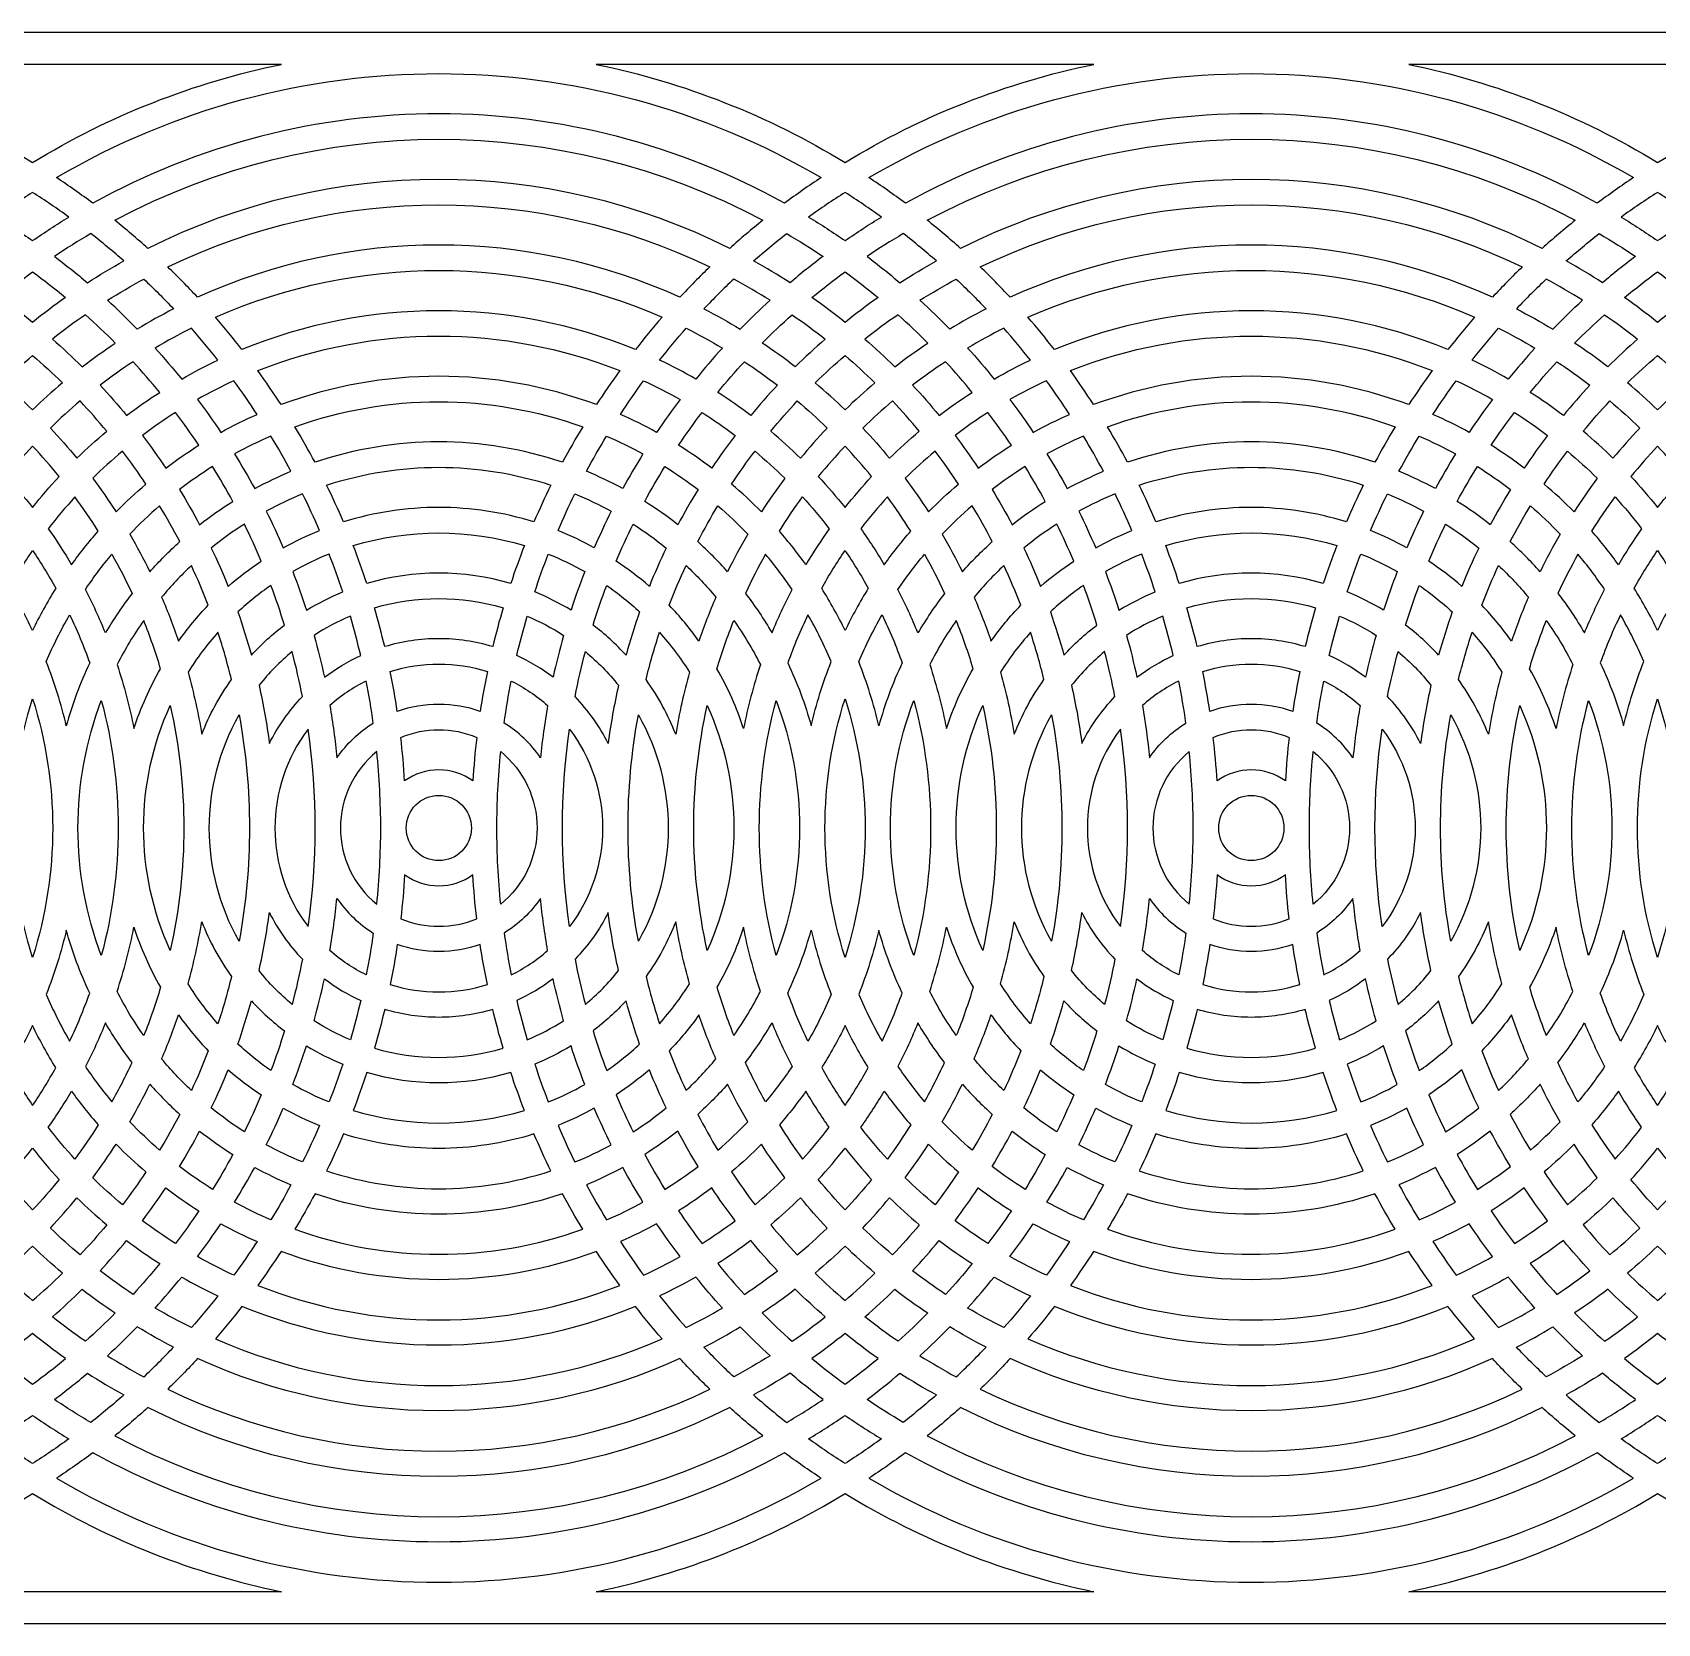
# Model space of a CAD drawing. Extents: x 3682 to 7182, y 5540 to 6540.
# Drawn here: x 4411 to 5432, y 5540 to 6540 of the extents above; entities that cross this region are included whole.
import ezdxf

# ---------------------------------------------------------------- set-up
doc = ezdxf.new("R2010")
doc.units = 0
doc.layers.add('LAYER_01', color=1, linetype='CONTINUOUS')

msp = doc.modelspace()

# ---------------------------------------------------------------- linework, layer by layer
at = {"layer": 'LAYER_01'}
msp.add_lwpolyline([(3681.8, 5539.9), (7181.8, 5539.9), (7181.8, 6539.9), (3681.8, 6539.9)], close=True, dxfattribs=at)
for points in [[(4254.1, 6519.9, -0.086403), (4410.6, 6458.2, -0.086403), (4567, 6519.9)], [(4764.8, 6519.9, -0.086403), (4921.2, 6458.2, -0.086403), (5077.6, 6519.9)], [(5275.4, 6519.9, -0.086403), (5431.8, 6458.2, -0.086403), (5588.2, 6519.9)], [(4665.9, 6488.8, 0.127078), (4448.5, 6432.6, 0.014241), (4425.6, 6448.7, -0.272098), (4906.1, 6448.7, 0.014241), (4883.2, 6432.6, 0.127078)], [(5176.5, 6488.8, 0.127078), (4959.1, 6432.6, 0.014241), (4936.2, 6448.7, -0.272098), (5416.7, 6448.7, 0.014241), (5393.9, 6432.6, 0.127078)], [(4869.5, 6421.9, 0.013926), (4848.7, 6404.2, 0.23682), (4483, 6404.2, 0.013926), (4462.3, 6421.9, -0.249853)], [(5380.1, 6421.9, 0.013926), (5359.3, 6404.2, 0.23682), (4993.7, 6404.2, 0.013926), (4972.9, 6421.9, -0.249853)], [(4410.6, 6409.1, -0.015154), (4433.4, 6423.9, 0.014568), (4410.6, 6439.4, 0.014568), (4387.7, 6423.9, -0.015154)], [(4921.2, 6439.4, 0.014568), (4898.3, 6423.9, -0.015154), (4921.2, 6409.1, -0.015154), (4944, 6423.9, 0.014568)], [(5431.8, 6409.1, -0.015154), (5454.6, 6423.9, 0.014568), (5431.8, 6439.4, 0.014568), (5408.9, 6423.9, -0.015154)], [(4836.2, 6392.6, 0.01366), (4817.4, 6373.5, 0.216529), (4514.3, 6373.5, 0.01366), (4495.5, 6392.6, -0.228813)], [(5346.8, 6392.6, 0.01366), (5328, 6373.5, 0.216529), (5024.9, 6373.5, 0.01366), (5006.2, 6392.6, -0.228813)], [(4468, 6396.3, 0.014239), (4447.2, 6413.5, 0.015574), (4424.3, 6399.2, -0.014807), (4445.1, 6382.6, -0.016326)], [(4863.7, 6396.3, -0.014239), (4884.5, 6413.5, -0.015574), (4907.4, 6399.2, 0.014807), (4886.6, 6382.6, 0.016326)], [(4978.6, 6396.3, 0.014239), (4957.8, 6413.5, 0.015574), (4935, 6399.2, -0.014807), (4955.7, 6382.6, -0.016326)], [(5374.4, 6396.3, -0.014239), (5395.1, 6413.5, -0.015574), (5418, 6399.2, 0.014807), (5397.2, 6382.6, 0.016326)], [(4410.6, 6389.5, -0.015217), (4431.3, 6373.3, 0.015961), (4410.6, 6357.7, 0.015961), (4389.8, 6373.3, -0.015217)], [(4480.5, 6384.9, -0.013964), (4499.2, 6366.2, 0.017834), (4476.4, 6353.5, 0.014526), (4457.6, 6371.6, -0.016865)], [(4806.2, 6361, 0.013435), (4789.5, 6340.6, 0.197543), (4542.2, 6340.6, 0.013435), (4525.5, 6361, -0.20901)], [(4851.2, 6384.9, 0.013964), (4832.5, 6366.2, -0.017834), (4855.3, 6353.5, -0.014526), (4874.1, 6371.6, 0.016865)], [(4921.2, 6357.7, 0.015961), (4900.4, 6373.3, -0.015217), (4921.2, 6389.5, -0.015217), (4941.9, 6373.3, 0.015961)], [(4991.1, 6384.9, -0.013964), (5009.8, 6366.2, 0.017834), (4987, 6353.5, 0.014526), (4968.2, 6371.6, -0.016865)], [(5316.8, 6361, 0.013435), (5300.1, 6340.6, 0.197543), (5052.8, 6340.6, 0.013435), (5036.1, 6361, -0.20901)], [(5361.9, 6384.9, 0.013964), (5343.1, 6366.2, -0.017834), (5365.9, 6353.5, -0.014526), (5384.7, 6371.6, 0.016865)], [(5431.8, 6389.5, -0.015217), (5452.6, 6373.3, 0.015961), (5431.8, 6357.7, 0.015961), (5411, 6373.3, -0.015217)], [(4462.6, 6344.7, 0.014938), (4443.8, 6362.5, 0.016498), (4423.1, 6347.2, -0.015696), (4441.8, 6329.8, -0.017474)], [(4869.1, 6344.7, -0.014938), (4887.9, 6362.5, -0.016498), (4908.7, 6347.2, 0.015696), (4889.9, 6329.8, 0.017474)], [(4973.2, 6344.7, 0.014938), (4954.5, 6362.5, 0.016498), (4933.7, 6347.2, -0.015696), (4952.4, 6329.8, -0.017474)], [(5379.7, 6344.7, -0.014938), (5398.5, 6362.5, -0.016498), (5419.3, 6347.2, 0.015696), (5400.5, 6329.8, 0.017474)], [(4527.1, 6334, 0.013737), (4510.4, 6354, 0.018533), (4487.6, 6341.6, -0.014308), (4504.3, 6322.1, -0.019802)], [(4804.6, 6334, -0.013737), (4821.3, 6354, -0.018533), (4844.1, 6341.6, 0.014308), (4827.4, 6322.1, 0.019802)], [(5037.7, 6334, 0.013737), (5021, 6354, 0.018533), (4998.2, 6341.6, -0.014308), (5014.9, 6322.1, -0.019802)], [(5315.2, 6334, -0.013737), (5331.9, 6354, -0.018533), (5354.7, 6341.6, 0.014308), (5338, 6322.1, 0.019802)], [(4779.6, 6327.4, 0.013249), (4764.9, 6306, 0.180083), (4566.8, 6306, 0.013249), (4552.1, 6327.4, -0.19058)], [(5290.2, 6327.4, 0.013249), (5275.5, 6306, 0.180083), (5077.4, 6306, 0.013249), (5062.8, 6327.4, -0.19058)], [(4410.6, 6302.7, 0.017275), (4391.8, 6319.7, -0.016251), (4410.6, 6336.9, -0.016251), (4429.3, 6319.7, 0.017275)], [(4490.5, 6313.7, 0.014735), (4473.8, 6333, 0.018185), (4453, 6318.3, -0.015536), (4469.7, 6299.2, -0.019491)], [(4841.2, 6313.7, -0.014735), (4857.9, 6333, -0.018185), (4878.7, 6318.3, 0.015536), (4862, 6299.2, 0.019491)], [(4921.2, 6302.7, 0.017275), (4902.4, 6319.7, -0.016251), (4921.2, 6336.9, -0.016251), (4939.9, 6319.7, 0.017275)], [(5001.1, 6313.7, 0.014735), (4984.4, 6333, 0.018185), (4963.6, 6318.3, -0.015536), (4980.3, 6299.2, -0.019491)], [(5351.8, 6313.7, -0.014735), (5368.5, 6333, -0.018185), (5389.3, 6318.3, 0.015536), (5372.6, 6299.2, 0.019491)], [(5431.8, 6302.7, 0.017275), (5413, 6319.7, -0.016251), (5431.8, 6336.9, -0.016251), (5450.5, 6319.7, 0.017275)], [(4551.7, 6299.9, 0.013556), (4537.1, 6321, 0.020727), (4514.2, 6309.3, -0.014155), (4528.9, 6288.6, -0.022431)], [(4780, 6299.9, -0.013556), (4794.6, 6321, -0.020727), (4817.5, 6309.3, 0.014155), (4802.8, 6288.6, 0.022431)], [(5062.3, 6299.9, 0.013556), (5047.7, 6321, 0.020727), (5024.8, 6309.3, -0.014155), (5039.5, 6288.6, -0.022431)], [(5290.6, 6299.9, -0.013556), (5305.3, 6321, -0.020727), (5328.1, 6309.3, 0.014155), (5313.4, 6288.6, 0.022431)], [(4457.2, 6289.3, 0.016135), (4440.5, 6308.3, 0.018033), (4421.8, 6291.3, -0.017265), (4438.5, 6272.3, -0.019452)], [(4515.1, 6280.5, 0.014616), (4500.4, 6301.1, 0.020455), (4479.6, 6286.7, -0.015503), (4494.3, 6266.1, -0.022258)], [(4665.9, 6282.6, 0.081749), (4588.1, 6269.8, 0.013098), (4575.4, 6292.1, -0.173815), (4756.3, 6292.1, 0.013098), (4743.6, 6269.8, 0.081749)], [(4816.6, 6280.5, -0.014616), (4831.3, 6301.1, -0.020455), (4852.1, 6286.7, 0.015503), (4837.4, 6266.1, 0.022258)], [(4874.5, 6289.3, -0.016135), (4891.2, 6308.3, -0.018033), (4909.9, 6291.3, 0.017265), (4893.2, 6272.3, 0.019452)], [(4967.8, 6289.3, 0.016135), (4951.1, 6308.3, 0.018033), (4932.4, 6291.3, -0.017265), (4949.1, 6272.3, -0.019452)], [(5025.7, 6280.5, 0.014616), (5011, 6301.1, 0.020455), (4990.3, 6286.7, -0.015503), (5004.9, 6266.1, -0.022258)], [(5176.5, 6282.6, 0.081749), (5098.7, 6269.8, 0.013098), (5086.1, 6292.1, -0.173815), (5266.9, 6292.1, 0.013098), (5254.2, 6269.8, 0.081749)], [(5327.2, 6280.5, -0.014616), (5341.9, 6301.1, -0.020455), (5362.7, 6286.7, 0.015503), (5348, 6266.1, 0.022258)], [(5385.1, 6289.3, -0.016135), (5401.8, 6308.3, -0.018033), (5420.6, 6291.3, 0.017265), (5403.8, 6272.3, 0.019452)], [(4573, 6264.1, 0.01342), (4560.4, 6286.2, 0.023695), (4537.5, 6275.1, -0.014077), (4550.2, 6253.2, -0.026073)], [(4758.7, 6264.1, -0.01342), (4771.3, 6286.2, -0.023695), (4794.2, 6275.1, 0.014077), (4781.5, 6253.2, 0.026073)], [(5083.6, 6264.1, 0.01342), (5071, 6286.2, 0.023695), (5048.1, 6275.1, -0.014077), (5060.8, 6253.2, -0.026073)], [(5269.3, 6264.1, -0.01342), (5282, 6286.2, -0.023695), (5304.8, 6275.1, 0.014077), (5292.2, 6253.2, 0.026073)], [(4410.6, 6241.3, -0.019781), (4427.3, 6260.8, 0.018123), (4410.6, 6279.9, 0.018123), (4393.8, 6260.8, -0.019781)], [(4481.8, 6256.1, 0.016187), (4467.1, 6276.8, 0.020523), (4448.4, 6259.7, -0.017524), (4463.1, 6238.6, -0.022586)], [(4849.9, 6256.1, -0.016187), (4864.6, 6276.8, -0.020523), (4883.3, 6259.7, 0.017524), (4868.6, 6238.6, 0.022586)], [(4921.2, 6279.9, 0.018123), (4904.4, 6260.8, -0.019781), (4921.2, 6241.3, -0.019781), (4937.9, 6260.8, 0.018123)], [(4992.4, 6256.1, 0.016187), (4977.8, 6276.8, 0.020523), (4959, 6259.7, -0.017524), (4973.7, 6238.6, -0.022586)], [(5360.5, 6256.1, -0.016187), (5375.2, 6276.8, -0.020523), (5393.9, 6259.7, 0.017524), (5379.3, 6238.6, 0.022586)], [(5431.8, 6241.3, -0.019781), (5448.5, 6260.8, 0.018123), (5431.8, 6279.9, 0.018123), (5415.1, 6260.8, -0.019781)], [(4536.4, 6245.2, 0.014603), (4523.7, 6267.1, 0.02362), (4502.9, 6252.6, -0.015657), (4515.6, 6230.5, -0.026247)], [(4665.9, 6241.4, 0.075557), (4606, 6232.3, 0.012982), (4595.4, 6255.4, -0.159298), (4736.3, 6255.4, 0.012982), (4725.7, 6232.3, 0.075557)], [(4795.3, 6245.2, -0.014603), (4808, 6267.1, -0.02362), (4828.8, 6252.6, 0.015657), (4816.1, 6230.5, 0.026247)], [(5047, 6245.2, 0.014603), (5034.3, 6267.1, 0.02362), (5013.6, 6252.6, -0.015657), (5026.2, 6230.5, -0.026247)], [(5176.5, 6241.4, 0.075557), (5116.6, 6232.3, 0.012982), (5106, 6255.4, -0.159298), (5246.9, 6255.4, 0.012982), (5236.3, 6232.3, 0.075557)], [(5305.9, 6245.2, -0.014603), (5318.6, 6267.1, -0.02362), (5339.4, 6252.6, 0.015657), (5326.7, 6230.5, 0.026247)], [(4590.9, 6226.9, 0.013338), (4580.3, 6249.9, 0.027883), (4557.5, 6239, -0.014108), (4568.1, 6216, -0.031407)], [(4740.8, 6226.9, -0.013338), (4751.4, 6249.9, -0.027883), (4774.2, 6239, 0.014108), (4763.6, 6216, 0.031407)], [(5101.5, 6226.9, 0.013338), (5090.9, 6249.9, 0.027883), (5068.1, 6239, -0.014108), (5078.7, 6216, -0.031407)], [(5251.4, 6226.9, -0.013338), (5262, 6249.9, -0.027883), (5284.8, 6239, 0.014108), (5274.2, 6216, 0.031407)], [(4451.9, 6226.5, 0.018581), (4437.2, 6248, 0.021082), (4420.5, 6228, -0.02074), (4435.1, 6205.4, -0.023722)], [(4503.1, 6219.9, 0.016505), (4490.4, 6242.5, 0.0242), (4471.7, 6224.6, -0.018262), (4484.3, 6201, -0.02747)], [(4828.6, 6219.9, -0.016505), (4841.3, 6242.5, -0.0242), (4860, 6224.6, 0.018262), (4847.4, 6201, 0.02747)], [(4879.9, 6226.5, -0.018581), (4894.5, 6248, -0.021082), (4911.2, 6228, 0.02074), (4896.6, 6205.4, 0.023722)], [(4962.5, 6226.5, 0.018581), (4947.8, 6248, 0.021082), (4931.1, 6228, -0.02074), (4945.8, 6205.4, -0.023722)], [(5013.7, 6219.9, 0.016505), (5001.1, 6242.5, 0.0242), (4982.3, 6224.6, -0.018262), (4994.9, 6201, -0.02747)], [(5339.2, 6219.9, -0.016505), (5351.9, 6242.5, -0.0242), (5370.6, 6224.6, 0.018262), (5358, 6201, 0.02747)], [(5390.5, 6226.5, -0.018581), (5405.1, 6248, -0.021082), (5421.8, 6228, 0.02074), (5407.2, 6205.4, 0.023722)], [(4554.3, 6207.6, 0.014759), (4543.7, 6230.9, 0.028307), (4522.9, 6215.9, -0.016149), (4533.5, 6191.8, -0.032492)], [(4777.4, 6207.6, -0.014759), (4788, 6230.9, -0.028307), (4808.8, 6215.9, 0.016149), (4798.2, 6191.8, 0.032492)], [(5064.9, 6207.6, 0.014759), (5054.3, 6230.9, 0.028307), (5033.5, 6215.9, -0.016149), (5044.1, 6191.8, -0.032492)], [(5288, 6207.6, -0.014759), (5298.6, 6230.9, -0.028307), (5319.4, 6215.9, 0.016149), (5308.8, 6191.8, 0.032492)], [(4719.7, 6217.4, 0.012907), (4711.1, 6193.6, 0.144145), (4620.6, 6193.6, 0.012907), (4612.1, 6217.4, -0.148215)], [(5230.3, 6217.4, 0.012907), (5221.7, 6193.6, 0.144145), (5131.2, 6193.6, 0.012907), (5122.7, 6217.4, -0.148215)], [(4410.6, 6214.3, -0.022556), (4425.2, 6190.6, 0.026669), (4410.6, 6164.1, 0.026669), (4395.9, 6190.6, -0.022556)], [(4460.5, 6212, -0.019756), (4473.1, 6187.4, 0.030915), (4456.4, 6162.5, 0.023166), (4443.8, 6189.8, -0.025932)], [(4605.5, 6188.3, 0.013332), (4597, 6212.1, 0.034199), (4574.1, 6201.1, -0.014337), (4582.7, 6176.8, -0.039942)], [(4726.2, 6188.3, -0.013332), (4734.7, 6212.1, -0.034199), (4757.6, 6201.1, 0.014337), (4749, 6176.8, 0.039942)], [(4871.2, 6212, 0.019756), (4858.6, 6187.4, -0.030915), (4875.3, 6162.5, -0.023166), (4887.9, 6189.8, 0.025932)], [(4921.2, 6164.1, 0.026669), (4906.5, 6190.6, -0.022556), (4921.2, 6214.3, -0.022556), (4935.8, 6190.6, 0.026669)], [(4971.1, 6212, -0.019756), (4983.7, 6187.4, 0.030915), (4967, 6162.5, 0.023166), (4954.4, 6189.8, -0.025932)], [(5116.1, 6188.3, 0.013332), (5107.6, 6212.1, 0.034199), (5084.8, 6201.1, -0.014337), (5093.3, 6176.8, -0.039942)], [(5236.8, 6188.3, -0.013332), (5245.3, 6212.1, -0.034199), (5268.2, 6201.1, 0.014337), (5259.6, 6176.8, 0.039942)], [(5381.8, 6212, 0.019756), (5369.2, 6187.4, -0.030915), (5385.9, 6162.5, -0.023166), (5398.5, 6189.8, 0.025932)], [(5431.8, 6214.3, -0.022556), (5446.4, 6190.6, 0.026669), (5431.8, 6164.1, 0.026669), (5417.1, 6190.6, -0.022556)], [(4521, 6179.9, 0.017356), (4510.4, 6204.9, 0.030204), (4491.7, 6185, -0.020155), (4502.3, 6157.4, -0.036357)], [(4810.7, 6179.9, -0.017356), (4821.3, 6204.9, -0.030204), (4840, 6185, 0.020155), (4829.4, 6157.4, 0.036357)], [(5031.6, 6179.9, 0.017356), (5021, 6204.9, 0.030204), (5002.3, 6185, -0.020155), (5012.9, 6157.4, -0.036357)], [(5321.3, 6179.9, -0.017356), (5331.9, 6204.9, -0.030204), (5350.6, 6185, 0.020155), (5340.1, 6157.4, 0.036357)], [(4568.9, 6167.5, 0.015261), (4560.4, 6192.4, 0.036003), (4539.6, 6175.7, -0.017483), (4548.1, 6148.6, -0.04393)], [(4762.8, 6167.5, -0.015261), (4771.4, 6192.4, -0.036003), (4792.1, 6175.7, 0.017483), (4783.6, 6148.6, 0.04393)], [(5079.5, 6167.5, 0.015261), (5071, 6192.4, 0.036003), (5050.2, 6175.7, -0.017483), (5058.7, 6148.6, -0.04393)], [(5273.4, 6167.5, -0.015261), (5282, 6192.4, -0.036003), (5302.8, 6175.7, 0.017483), (5294.2, 6148.6, 0.04393)], [(4665.9, 6158.9, 0.072524), (4631.9, 6153.9, 0.012893), (4625.4, 6178.3, -0.143221), (4706.3, 6178.3, 0.012893), (4699.8, 6153.9, 0.072524)], [(5176.5, 6158.9, 0.072524), (5142.5, 6153.9, 0.012893), (5136, 6178.3, -0.143221), (5216.9, 6178.3, 0.012893), (5210.4, 6153.9, 0.072524)], [(4433.9, 6173.9, -0.026539), (4446.5, 6143.7, 0.043603), (4431.8, 6104.1, 0.037372), (4419.2, 6144.5, -0.03071)], [(4491, 6140, 0.022955), (4480.5, 6170.4, 0.03579), (4463.7, 6142.6, -0.032035), (4474.3, 6102.4, -0.051269)], [(4616.8, 6148.3, 0.013478), (4610.3, 6173, 0.044824), (4587.5, 6161, -0.015077), (4594, 6134.7, -0.056007)], [(4714.9, 6148.3, -0.013478), (4721.4, 6173, -0.044824), (4744.3, 6161, 0.015077), (4737.7, 6134.7, 0.056007)], [(4840.7, 6140, -0.022955), (4851.3, 6170.4, -0.03579), (4868, 6142.6, 0.032035), (4857.4, 6102.4, 0.051269)], [(4897.9, 6173.9, 0.026539), (4885.2, 6143.7, -0.043603), (4899.9, 6104.1, -0.037372), (4912.5, 6144.5, 0.03071)], [(4944.5, 6173.9, -0.026539), (4957.1, 6143.7, 0.043603), (4942.4, 6104.1, 0.037372), (4929.8, 6144.5, -0.03071)], [(5001.7, 6140, 0.022955), (4991.1, 6170.4, 0.03579), (4974.4, 6142.6, -0.032035), (4984.9, 6102.4, -0.051269)], [(5127.4, 6148.3, 0.013478), (5120.9, 6173, 0.044824), (5098.1, 6161, -0.015077), (5104.6, 6134.7, -0.056007)], [(5225.5, 6148.3, -0.013478), (5232, 6173, -0.044824), (5254.9, 6161, 0.015077), (5248.3, 6134.7, 0.056007)], [(5351.3, 6140, -0.022955), (5361.9, 6170.4, -0.03579), (5378.6, 6142.6, 0.032035), (5368, 6102.4, 0.051269)], [(5408.5, 6173.9, 0.026539), (5395.8, 6143.7, -0.043603), (5410.5, 6104.1, -0.037372), (5423.1, 6144.5, 0.03071)], [(4535.6, 6133.2, 0.019757), (4527.1, 6162.9, 0.042368), (4508.3, 6137.8, -0.027256), (4516.9, 6098.8, -0.061381)], [(4796.1, 6133.2, -0.019757), (4804.6, 6162.9, -0.042368), (4823.4, 6137.8, 0.027256), (4814.8, 6098.8, 0.061381)], [(5046.2, 6133.2, 0.019757), (5037.7, 6162.9, 0.042368), (5018.9, 6137.8, -0.027256), (5027.5, 6098.8, -0.061381)], [(5306.7, 6133.2, -0.019757), (5315.3, 6162.9, -0.042368), (5334, 6137.8, 0.027256), (5325.5, 6098.8, 0.061381)], [(4580.2, 6122.5, 0.016822), (4573.7, 6150.8, 0.051688), (4552.9, 6129.6, -0.022793), (4559.4, 6093, -0.0762)], [(4751.5, 6122.5, -0.016822), (4758, 6150.8, -0.051688), (4778.8, 6129.6, 0.022793), (4772.3, 6093, 0.0762)], [(5090.8, 6122.5, 0.016822), (5084.3, 6150.8, 0.051688), (5063.5, 6129.6, -0.022793), (5070, 6093, -0.0762)], [(5262.1, 6122.5, -0.016822), (5268.7, 6150.8, -0.051688), (5289.4, 6129.6, 0.022793), (5282.9, 6093, 0.0762)], [(4665.9, 6117.6, 0.085572), (4639.8, 6113.2, 0.013022), (4635.4, 6138.3, -0.151465), (4696.4, 6138.3, 0.013022), (4691.9, 6113.2, 0.085572)], [(5176.5, 6117.6, 0.085572), (5150.4, 6113.2, 0.013022), (5146, 6138.3, -0.151465), (5207, 6138.3, 0.013022), (5202.5, 6113.2, 0.085572)], [(4624.7, 6105.9, 0.014115), (4620.3, 6132.3, 0.067103), (4597.4, 6116.9, -0.018438), (4601.9, 6084.1, -0.102521)], [(4707, 6105.9, -0.014115), (4711.4, 6132.3, -0.067103), (4734.3, 6116.9, 0.018438), (4729.8, 6084.1, 0.102521)], [(5135.4, 6105.9, 0.014115), (5130.9, 6132.3, 0.067103), (5108.1, 6116.9, -0.018438), (5112.5, 6084.1, -0.102521)], [(5217.6, 6105.9, -0.014115), (5222, 6132.3, -0.067103), (5244.9, 6116.9, 0.018438), (5240.4, 6084.1, 0.102521)], [(4410.6, 5958.6, -0.155369), (4410.6, 6121.2, -0.155369)], [(4453.8, 5959.7, -0.182864), (4453.8, 6120.1, -0.132008)], [(4867.3, 6039.9, -0.065719), (4877.9, 6120.1, -0.182864), (4877.9, 5959.7, -0.065719)], [(4921.2, 5958.6, -0.155369), (4921.2, 6121.2, -0.155369)], [(4964.4, 5959.7, -0.182864), (4964.4, 6120.1, -0.132008)], [(5377.9, 6039.9, -0.065719), (5388.5, 6120.1, -0.182864), (5388.5, 5959.7, -0.065719)], [(5431.8, 5958.6, -0.155369), (5431.8, 6121.2, -0.155369)], [(4497.1, 5963, -0.217201), (4497.1, 6116.9, -0.111139)], [(4540.4, 5968.8, -0.26367), (4540.4, 6111, -0.091552)], [(4784.8, 6039.9, -0.04568), (4791.3, 6111, -0.26367), (4791.3, 5968.8, -0.04568)], [(4826.1, 6039.9, -0.055399), (4834.6, 6116.9, -0.217201), (4834.6, 5963, -0.055399)], [(5007.7, 5963, -0.217201), (5007.7, 6116.9, -0.111139)], [(5051, 5968.8, -0.26367), (5051, 6111, -0.091552)], [(5295.4, 6039.9, -0.04568), (5301.9, 6111, -0.26367), (5301.9, 5968.8, -0.04568)], [(5336.7, 6039.9, -0.055399), (5345.2, 6116.9, -0.217201), (5345.2, 5963, -0.055399)], [(4562.9, 6039.9, 0.163072), (4583.7, 5977.9, 0.072046), (4583.7, 6102, 0.163072)], [(4665.9, 6076.4, 0.158071), (4644.4, 6069.5, 0.014043), (4642, 6096.9, -0.200858), (4689.7, 6096.9, 0.014043), (4687.3, 6069.5, 0.158071)], [(4768.8, 6039.9, -0.163072), (4748.1, 5977.9, -0.072046), (4748.1, 6102, -0.163072)], [(5073.5, 6039.9, 0.163072), (5094.3, 5977.9, 0.072046), (5094.3, 6102, 0.163072)], [(5176.5, 6076.4, 0.158071), (5155, 6069.5, 0.014043), (5152.6, 6096.9, -0.200858), (5200.3, 6096.9, 0.014043), (5197.9, 6069.5, 0.158071)], [(5279.5, 6039.9, -0.163072), (5258.7, 5977.9, -0.072046), (5258.7, 6102, -0.163072)], [(4629.4, 6039.9, 0.025331), (4626.9, 6087.9, 0.476175), (4626.9, 5992, 0.025331)], [(4702.4, 6039.9, -0.025331), (4704.8, 6087.9, -0.476175), (4704.8, 5992, -0.025331)], [(5140, 6039.9, 0.025331), (5137.5, 6087.9, 0.476175), (5137.5, 5992, 0.025331)], [(5213, 6039.9, -0.025331), (5215.4, 6087.9, -0.476175), (5215.4, 5992, -0.025331)], [(4665.9, 6003.4, -0.158071), (4644.4, 6010.4, -0.014043), (4642, 5982.9, 0.200858), (4689.7, 5982.9, -0.014043), (4687.3, 6010.4, -0.158071)], [(5176.5, 6003.4, -0.158071), (5155, 6010.4, -0.014043), (5152.6, 5982.9, 0.200858), (5200.3, 5982.9, -0.014043), (5197.9, 6010.4, -0.158071)], [(4624.7, 5973.9, -0.014115), (4620.3, 5947.6, -0.067103), (4597.4, 5962.9, 0.018438), (4601.9, 5995.7, 0.102521)], [(4707, 5973.9, 0.014115), (4711.4, 5947.6, 0.067103), (4734.3, 5962.9, -0.018438), (4729.8, 5995.7, -0.102521)], [(5135.4, 5973.9, -0.014115), (5130.9, 5947.6, -0.067103), (5108.1, 5962.9, 0.018438), (5112.5, 5995.7, 0.102521)], [(5217.6, 5973.9, 0.014115), (5222, 5947.6, 0.067103), (5244.9, 5962.9, -0.018438), (5240.4, 5995.7, -0.102521)], [(4580.2, 5957.4, -0.016822), (4573.7, 5929, -0.051688), (4552.9, 5950.3, 0.022793), (4559.4, 5986.8, 0.0762)], [(4751.5, 5957.4, 0.016822), (4758, 5929, 0.051688), (4778.8, 5950.3, -0.022793), (4772.3, 5986.8, -0.0762)], [(5090.8, 5957.4, -0.016822), (5084.3, 5929, -0.051688), (5063.5, 5950.3, 0.022793), (5070, 5986.8, 0.0762)], [(5262.1, 5957.4, 0.016822), (5268.7, 5929, 0.051688), (5289.4, 5950.3, -0.022793), (5282.9, 5986.8, -0.0762)], [(4433.9, 5905.9, 0.026539), (4446.5, 5936.2, -0.043603), (4431.8, 5975.8, -0.037372), (4419.2, 5935.3, 0.03071)], [(4491, 5939.8, -0.022955), (4480.5, 5909.4, -0.03579), (4463.7, 5937.2, 0.032035), (4474.3, 5977.5, 0.051269)], [(4535.6, 5946.6, -0.019757), (4527.1, 5916.9, -0.042368), (4508.3, 5942, 0.027256), (4516.9, 5981, 0.061381)], [(4796.1, 5946.6, 0.019757), (4804.6, 5916.9, 0.042368), (4823.4, 5942, -0.027256), (4814.8, 5981, -0.061381)], [(4840.7, 5939.8, 0.022955), (4851.3, 5909.4, 0.03579), (4868, 5937.2, -0.032035), (4857.4, 5977.5, -0.051269)], [(4897.9, 5905.9, -0.026539), (4885.2, 5936.2, 0.043603), (4899.9, 5975.8, 0.037372), (4912.5, 5935.3, -0.03071)], [(4944.5, 5905.9, 0.026539), (4957.1, 5936.2, -0.043603), (4942.4, 5975.8, -0.037372), (4929.8, 5935.3, 0.03071)], [(5001.7, 5939.8, -0.022955), (4991.1, 5909.4, -0.03579), (4974.4, 5937.2, 0.032035), (4984.9, 5977.5, 0.051269)], [(5046.2, 5946.6, -0.019757), (5037.7, 5916.9, -0.042368), (5018.9, 5942, 0.027256), (5027.5, 5981, 0.061381)], [(5306.7, 5946.6, 0.019757), (5315.3, 5916.9, 0.042368), (5334, 5942, -0.027256), (5325.5, 5981, -0.061381)], [(5351.3, 5939.8, 0.022955), (5361.9, 5909.4, 0.03579), (5378.6, 5937.2, -0.032035), (5368, 5977.5, -0.051269)], [(5408.5, 5905.9, -0.026539), (5395.8, 5936.2, 0.043603), (5410.5, 5975.8, 0.037372), (5423.1, 5935.3, -0.03071)], [(4665.9, 5962.2, -0.085572), (4639.8, 5966.7, -0.013022), (4635.4, 5941.5, 0.151465), (4696.4, 5941.5, -0.013022), (4691.9, 5966.7, -0.085572)], [(5176.5, 5962.2, -0.085572), (5150.4, 5966.7, -0.013022), (5146, 5941.5, 0.151465), (5207, 5941.5, -0.013022), (5202.5, 5966.7, -0.085572)], [(4616.8, 5931.5, -0.013478), (4610.3, 5906.8, -0.044824), (4587.5, 5918.8, 0.015077), (4594, 5945.1, 0.056007)], [(4714.9, 5931.5, 0.013478), (4721.4, 5906.8, 0.044824), (4744.3, 5918.8, -0.015077), (4737.7, 5945.1, -0.056007)], [(5127.4, 5931.5, -0.013478), (5120.9, 5906.8, -0.044824), (5098.1, 5918.8, 0.015077), (5104.6, 5945.1, 0.056007)], [(5225.5, 5931.5, 0.013478), (5232, 5906.8, 0.044824), (5254.9, 5918.8, -0.015077), (5248.3, 5945.1, -0.056007)], [(4568.9, 5912.4, -0.015261), (4560.4, 5887.4, -0.036003), (4539.6, 5904.1, 0.017483), (4548.1, 5931.3, 0.04393)], [(4665.9, 5920.9, -0.072524), (4631.9, 5925.9, -0.012893), (4625.4, 5901.5, 0.143221), (4706.3, 5901.5, -0.012893), (4699.8, 5925.9, -0.072524)], [(4762.8, 5912.4, 0.015261), (4771.4, 5887.4, 0.036003), (4792.1, 5904.1, -0.017483), (4783.6, 5931.3, -0.04393)], [(5079.5, 5912.4, -0.015261), (5071, 5887.4, -0.036003), (5050.2, 5904.1, 0.017483), (5058.7, 5931.3, 0.04393)], [(5176.5, 5920.9, -0.072524), (5142.5, 5925.9, -0.012893), (5136, 5901.5, 0.143221), (5216.9, 5901.5, -0.012893), (5210.4, 5925.9, -0.072524)], [(5273.4, 5912.4, 0.015261), (5282, 5887.4, 0.036003), (5302.8, 5904.1, -0.017483), (5294.2, 5931.3, -0.04393)], [(4410.6, 5865.5, 0.022556), (4425.2, 5889.3, -0.026669), (4410.6, 5915.7, -0.026669), (4395.9, 5889.3, 0.022556)], [(4460.5, 5867.8, 0.019756), (4473.1, 5892.5, -0.030915), (4456.4, 5917.4, -0.023166), (4443.8, 5890, 0.025932)], [(4521, 5899.9, -0.017356), (4510.4, 5874.9, -0.030204), (4491.7, 5894.8, 0.020155), (4502.3, 5922.4, 0.036357)], [(4810.7, 5899.9, 0.017356), (4821.3, 5874.9, 0.030204), (4840, 5894.8, -0.020155), (4829.4, 5922.4, -0.036357)], [(4871.2, 5867.8, -0.019756), (4858.6, 5892.5, 0.030915), (4875.3, 5917.4, 0.023166), (4887.9, 5890, -0.025932)], [(4921.2, 5915.7, -0.026669), (4906.5, 5889.3, 0.022556), (4921.2, 5865.5, 0.022556), (4935.8, 5889.3, -0.026669)], [(4971.1, 5867.8, 0.019756), (4983.7, 5892.5, -0.030915), (4967, 5917.4, -0.023166), (4954.4, 5890, 0.025932)], [(5031.6, 5899.9, -0.017356), (5021, 5874.9, -0.030204), (5002.3, 5894.8, 0.020155), (5012.9, 5922.4, 0.036357)], [(5321.3, 5899.9, 0.017356), (5331.9, 5874.9, 0.030204), (5350.6, 5894.8, -0.020155), (5340.1, 5922.4, -0.036357)], [(5381.8, 5867.8, -0.019756), (5369.2, 5892.5, 0.030915), (5385.9, 5917.4, 0.023166), (5398.5, 5890, -0.025932)], [(5431.8, 5865.5, 0.022556), (5446.4, 5889.3, -0.026669), (5431.8, 5915.7, -0.026669), (5417.1, 5889.3, 0.022556)], [(4605.5, 5891.5, -0.013332), (4597, 5867.7, -0.034199), (4574.1, 5878.7, 0.014337), (4582.7, 5903, 0.039942)], [(4726.2, 5891.5, 0.013332), (4734.7, 5867.7, 0.034199), (4757.6, 5878.7, -0.014337), (4749, 5903, -0.039942)], [(5116.1, 5891.5, -0.013332), (5107.6, 5867.7, -0.034199), (5084.8, 5878.7, 0.014337), (5093.3, 5903, 0.039942)], [(5236.8, 5891.5, 0.013332), (5245.3, 5867.7, 0.034199), (5268.2, 5878.7, -0.014337), (5259.6, 5903, -0.039942)], [(4554.3, 5872.2, -0.014759), (4543.7, 5848.9, -0.028307), (4522.9, 5864, 0.016149), (4533.5, 5888, 0.032492)], [(4719.7, 5862.4, -0.012907), (4711.1, 5886.2, -0.144145), (4620.6, 5886.2, -0.012907), (4612.1, 5862.4, 0.148215)], [(4777.4, 5872.2, 0.014759), (4788, 5848.9, 0.028307), (4808.8, 5864, -0.016149), (4798.2, 5888, -0.032492)], [(5064.9, 5872.2, -0.014759), (5054.3, 5848.9, -0.028307), (5033.5, 5864, 0.016149), (5044.1, 5888, 0.032492)], [(5230.3, 5862.4, -0.012907), (5221.7, 5886.2, -0.144145), (5131.2, 5886.2, -0.012907), (5122.7, 5862.4, 0.148215)], [(5288, 5872.2, 0.014759), (5298.6, 5848.9, 0.028307), (5319.4, 5864, -0.016149), (5308.8, 5888, -0.032492)], [(4451.9, 5853.3, -0.018581), (4437.2, 5831.8, -0.021082), (4420.5, 5851.8, 0.02074), (4435.1, 5874.5, 0.023722)], [(4503.1, 5859.9, -0.016505), (4490.4, 5837.4, -0.0242), (4471.7, 5855.3, 0.018262), (4484.3, 5878.9, 0.02747)], [(4828.6, 5859.9, 0.016505), (4841.3, 5837.4, 0.0242), (4860, 5855.3, -0.018262), (4847.4, 5878.9, -0.02747)], [(4879.9, 5853.3, 0.018581), (4894.5, 5831.8, 0.021082), (4911.2, 5851.8, -0.02074), (4896.6, 5874.5, -0.023722)], [(4962.5, 5853.3, -0.018581), (4947.8, 5831.8, -0.021082), (4931.1, 5851.8, 0.02074), (4945.8, 5874.5, 0.023722)], [(5013.7, 5859.9, -0.016505), (5001.1, 5837.4, -0.0242), (4982.3, 5855.3, 0.018262), (4994.9, 5878.9, 0.02747)], [(5339.2, 5859.9, 0.016505), (5351.9, 5837.4, 0.0242), (5370.6, 5855.3, -0.018262), (5358, 5878.9, -0.02747)], [(5390.5, 5853.3, 0.018581), (5405.1, 5831.8, 0.021082), (5421.8, 5851.8, -0.02074), (5407.2, 5874.5, -0.023722)], [(4590.9, 5852.9, -0.013338), (4580.3, 5830, -0.027883), (4557.5, 5840.8, 0.014108), (4568.1, 5863.8, 0.031407)], [(4740.8, 5852.9, 0.013338), (4751.4, 5830, 0.027883), (4774.2, 5840.8, -0.014108), (4763.6, 5863.8, -0.031407)], [(5101.5, 5852.9, -0.013338), (5090.9, 5830, -0.027883), (5068.1, 5840.8, 0.014108), (5078.7, 5863.8, 0.031407)], [(5251.4, 5852.9, 0.013338), (5262, 5830, 0.027883), (5284.8, 5840.8, -0.014108), (5274.2, 5863.8, -0.031407)], [(4536.4, 5834.7, -0.014603), (4523.7, 5812.8, -0.02362), (4502.9, 5827.2, 0.015657), (4515.6, 5849.4, 0.026247)], [(4665.9, 5838.5, -0.075557), (4606, 5847.6, -0.012982), (4595.4, 5824.4, 0.159298), (4736.3, 5824.4, -0.012982), (4725.7, 5847.6, -0.075557)], [(4795.3, 5834.7, 0.014603), (4808, 5812.8, 0.02362), (4828.8, 5827.2, -0.015657), (4816.1, 5849.4, -0.026247)], [(5047, 5834.7, -0.014603), (5034.3, 5812.8, -0.02362), (5013.6, 5827.2, 0.015657), (5026.2, 5849.4, 0.026247)], [(5176.5, 5838.5, -0.075557), (5116.6, 5847.6, -0.012982), (5106, 5824.4, 0.159298), (5246.9, 5824.4, -0.012982), (5236.3, 5847.6, -0.075557)], [(5305.9, 5834.7, 0.014603), (5318.6, 5812.8, 0.02362), (5339.4, 5827.2, -0.015657), (5326.7, 5849.4, -0.026247)], [(4410.6, 5838.6, 0.019781), (4427.3, 5819, -0.018123), (4410.6, 5799.9, -0.018123), (4393.8, 5819, 0.019781)], [(4481.8, 5823.7, -0.016187), (4467.1, 5803.1, -0.020523), (4448.4, 5820.1, 0.017524), (4463.1, 5841.2, 0.022586)], [(4849.9, 5823.7, 0.016187), (4864.6, 5803.1, 0.020523), (4883.3, 5820.1, -0.017524), (4868.6, 5841.2, -0.022586)], [(4921.2, 5799.9, -0.018123), (4904.4, 5819, 0.019781), (4921.2, 5838.6, 0.019781), (4937.9, 5819, -0.018123)], [(4992.4, 5823.7, -0.016187), (4977.8, 5803.1, -0.020523), (4959, 5820.1, 0.017524), (4973.7, 5841.2, 0.022586)], [(5360.5, 5823.7, 0.016187), (5375.2, 5803.1, 0.020523), (5393.9, 5820.1, -0.017524), (5379.3, 5841.2, -0.022586)], [(5431.8, 5838.6, 0.019781), (5448.5, 5819, -0.018123), (5431.8, 5799.9, -0.018123), (5415.1, 5819, 0.019781)], [(4573, 5815.7, -0.01342), (4560.4, 5793.6, -0.023695), (4537.5, 5804.7, 0.014077), (4550.2, 5826.6, 0.026073)], [(4758.7, 5815.7, 0.01342), (4771.3, 5793.6, 0.023695), (4794.2, 5804.7, -0.014077), (4781.5, 5826.6, -0.026073)], [(5083.6, 5815.7, -0.01342), (5071, 5793.6, -0.023695), (5048.1, 5804.7, 0.014077), (5060.8, 5826.6, 0.026073)], [(5269.3, 5815.7, 0.01342), (5282, 5793.6, 0.023695), (5304.8, 5804.7, -0.014077), (5292.2, 5826.6, -0.026073)], [(4515.1, 5799.3, -0.014616), (4500.4, 5778.7, -0.020455), (4479.6, 5793.1, 0.015503), (4494.3, 5813.7, 0.022258)], [(4816.6, 5799.3, 0.014616), (4831.3, 5778.7, 0.020455), (4852.1, 5793.1, -0.015503), (4837.4, 5813.7, -0.022258)], [(5025.7, 5799.3, -0.014616), (5011, 5778.7, -0.020455), (4990.3, 5793.1, 0.015503), (5004.9, 5813.7, 0.022258)], [(5327.2, 5799.3, 0.014616), (5341.9, 5778.7, 0.020455), (5362.7, 5793.1, -0.015503), (5348, 5813.7, -0.022258)], [(4457.2, 5790.5, -0.016135), (4440.5, 5771.6, -0.018033), (4421.8, 5788.5, 0.017265), (4438.5, 5807.5, 0.019452)], [(4665.9, 5797.2, -0.081749), (4588.1, 5810, -0.013098), (4575.4, 5787.7, 0.173815), (4756.3, 5787.7, -0.013098), (4743.6, 5810, -0.081749)], [(4874.5, 5790.5, 0.016135), (4891.2, 5771.6, 0.018033), (4909.9, 5788.5, -0.017265), (4893.2, 5807.5, -0.019452)], [(4967.8, 5790.5, -0.016135), (4951.1, 5771.6, -0.018033), (4932.4, 5788.5, 0.017265), (4949.1, 5807.5, 0.019452)], [(5176.5, 5797.2, -0.081749), (5098.7, 5810, -0.013098), (5086.1, 5787.7, 0.173815), (5266.9, 5787.7, -0.013098), (5254.2, 5810, -0.081749)], [(5385.1, 5790.5, 0.016135), (5401.8, 5771.6, 0.018033), (5420.6, 5788.5, -0.017265), (5403.8, 5807.5, -0.019452)], [(4551.7, 5780, -0.013556), (4537.1, 5758.8, -0.020727), (4514.2, 5770.5, 0.014155), (4528.9, 5791.2, 0.022431)], [(4780, 5780, 0.013556), (4794.6, 5758.8, 0.020727), (4817.5, 5770.5, -0.014155), (4802.8, 5791.2, -0.022431)], [(5062.3, 5780, -0.013556), (5047.7, 5758.8, -0.020727), (5024.8, 5770.5, 0.014155), (5039.5, 5791.2, 0.022431)], [(5290.6, 5780, 0.013556), (5305.3, 5758.8, 0.020727), (5328.1, 5770.5, -0.014155), (5313.4, 5791.2, -0.022431)], [(4490.5, 5766.1, -0.014735), (4473.8, 5746.8, -0.018185), (4453, 5761.6, 0.015536), (4469.7, 5780.6, 0.019491)], [(4841.2, 5766.1, 0.014735), (4857.9, 5746.8, 0.018185), (4878.7, 5761.6, -0.015536), (4862, 5780.6, -0.019491)], [(5001.1, 5766.1, -0.014735), (4984.4, 5746.8, -0.018185), (4963.6, 5761.6, 0.015536), (4980.3, 5780.6, 0.019491)], [(5351.8, 5766.1, 0.014735), (5368.5, 5746.8, 0.018185), (5389.3, 5761.6, -0.015536), (5372.6, 5780.6, -0.019491)], [(4410.6, 5742.9, 0.016251), (4429.3, 5760.1, -0.017275), (4410.6, 5777.1, -0.017275), (4391.8, 5760.1, 0.016251)], [(4779.6, 5752.4, -0.013249), (4764.9, 5773.8, -0.180083), (4566.8, 5773.8, -0.013249), (4552.1, 5752.4, 0.19058)], [(4921.2, 5777.1, -0.017275), (4902.4, 5760.1, 0.016251), (4921.2, 5742.9, 0.016251), (4939.9, 5760.1, -0.017275)], [(5290.2, 5752.4, -0.013249), (5275.5, 5773.8, -0.180083), (5077.4, 5773.8, -0.013249), (5062.8, 5752.4, 0.19058)], [(5431.8, 5742.9, 0.016251), (5450.5, 5760.1, -0.017275), (5431.8, 5777.1, -0.017275), (5413, 5760.1, 0.016251)], [(4462.6, 5735.1, -0.014938), (4443.8, 5717.3, -0.016498), (4423.1, 5732.6, 0.015696), (4441.8, 5750, 0.017474)], [(4527.1, 5745.8, -0.013737), (4510.4, 5725.9, -0.018533), (4487.6, 5738.2, 0.014308), (4504.3, 5757.7, 0.019802)], [(4804.6, 5745.8, 0.013737), (4821.3, 5725.9, 0.018533), (4844.1, 5738.2, -0.014308), (4827.4, 5757.7, -0.019802)], [(4869.1, 5735.1, 0.014938), (4887.9, 5717.3, 0.016498), (4908.7, 5732.6, -0.015696), (4889.9, 5750, -0.017474)], [(4973.2, 5735.1, -0.014938), (4954.5, 5717.3, -0.016498), (4933.7, 5732.6, 0.015696), (4952.4, 5750, 0.017474)], [(5037.7, 5745.8, -0.013737), (5021, 5725.9, -0.018533), (4998.2, 5738.2, 0.014308), (5014.9, 5757.7, 0.019802)], [(5315.2, 5745.8, 0.013737), (5331.9, 5725.9, 0.018533), (5354.7, 5738.2, -0.014308), (5338, 5757.7, -0.019802)], [(5379.7, 5735.1, 0.014938), (5398.5, 5717.3, 0.016498), (5419.3, 5732.6, -0.015696), (5400.5, 5750, -0.017474)], [(4806.2, 5718.8, -0.013435), (4789.5, 5739.2, -0.197543), (4542.2, 5739.2, -0.013435), (4525.5, 5718.8, 0.20901)], [(5316.8, 5718.8, -0.013435), (5300.1, 5739.2, -0.197543), (5052.8, 5739.2, -0.013435), (5036.1, 5718.8, 0.20901)], [(4410.6, 5722.2, -0.015961), (4389.8, 5706.5, 0.015217), (4410.6, 5690.3, 0.015217), (4431.3, 5706.5, -0.015961)], [(4480.5, 5694.9, 0.013964), (4499.2, 5713.6, -0.017834), (4476.4, 5726.3, -0.014526), (4457.6, 5708.2, 0.016865)], [(4851.2, 5694.9, -0.013964), (4832.5, 5713.6, 0.017834), (4855.3, 5726.3, 0.014526), (4874.1, 5708.2, -0.016865)], [(4921.2, 5722.2, -0.015961), (4900.4, 5706.5, 0.015217), (4921.2, 5690.3, 0.015217), (4941.9, 5706.5, -0.015961)], [(4991.1, 5694.9, 0.013964), (5009.8, 5713.6, -0.017834), (4987, 5726.3, -0.014526), (4968.2, 5708.2, 0.016865)], [(5361.9, 5694.9, -0.013964), (5343.1, 5713.6, 0.017834), (5365.9, 5726.3, 0.014526), (5384.7, 5708.2, -0.016865)], [(5431.8, 5722.2, -0.015961), (5411, 5706.5, 0.015217), (5431.8, 5690.3, 0.015217), (5452.6, 5706.5, -0.015961)], [(4836.2, 5687.2, -0.01366), (4817.4, 5706.4, -0.216529), (4514.3, 5706.4, -0.01366), (4495.5, 5687.2, 0.228813)], [(5346.8, 5687.2, -0.01366), (5328, 5706.4, -0.216529), (5024.9, 5706.4, -0.01366), (5006.2, 5687.2, 0.228813)], [(4468, 5683.6, -0.014239), (4447.2, 5666.3, -0.015574), (4424.3, 5680.7, 0.014807), (4445.1, 5697.2, 0.016326)], [(4863.7, 5683.6, 0.014239), (4884.5, 5666.3, 0.015574), (4907.4, 5680.7, -0.014807), (4886.6, 5697.2, -0.016326)], [(4978.6, 5683.6, -0.014239), (4957.8, 5666.3, -0.015574), (4935, 5680.7, 0.014807), (4955.7, 5697.2, 0.016326)], [(5374.4, 5683.6, 0.014239), (5395.1, 5666.3, 0.015574), (5418, 5680.7, -0.014807), (5397.2, 5697.2, -0.016326)], [(4410.6, 5670.7, 0.015154), (4433.4, 5656, -0.014568), (4410.6, 5640.4, -0.014568), (4387.7, 5656, 0.015154)], [(4869.5, 5657.9, -0.013926), (4848.7, 5675.6, -0.23682), (4483, 5675.6, -0.013926), (4462.3, 5657.9, 0.249853)], [(4921.2, 5640.4, -0.014568), (4898.3, 5656, 0.015154), (4921.2, 5670.7, 0.015154), (4944, 5656, -0.014568)], [(5380.1, 5657.9, -0.013926), (5359.3, 5675.6, -0.23682), (4993.7, 5675.6, -0.013926), (4972.9, 5657.9, 0.249853)], [(5431.8, 5670.7, 0.015154), (5454.6, 5656, -0.014568), (5431.8, 5640.4, -0.014568), (5408.9, 5656, 0.015154)], [(4665.9, 5591.1, -0.127078), (4448.5, 5647.2, -0.014241), (4425.6, 5631.2, 0.272098), (4906.1, 5631.2, -0.014241), (4883.2, 5647.2, -0.127078)], [(5176.5, 5591.1, -0.127078), (4959.1, 5647.2, -0.014241), (4936.2, 5631.2, 0.272098), (5416.7, 5631.2, -0.014241), (5393.9, 5647.2, -0.127078)], [(4254.1, 5559.9, 0.086403), (4410.6, 5621.6, 0.086403), (4567, 5559.9)], [(4764.8, 5559.9, 0.086403), (4921.2, 5621.6, 0.086403), (5077.6, 5559.9)], [(5275.4, 5559.9, 0.086403), (5431.8, 5621.6, 0.086403), (5588.2, 5559.9)]]:
    msp.add_lwpolyline(points, format="xyb", close=True, dxfattribs=at)
for centre in [(4665.9, 6039.9), (5176.5, 6039.9)]:
    msp.add_circle(centre, 20.5, dxfattribs=at)

doc.saveas('drawing.dxf')
